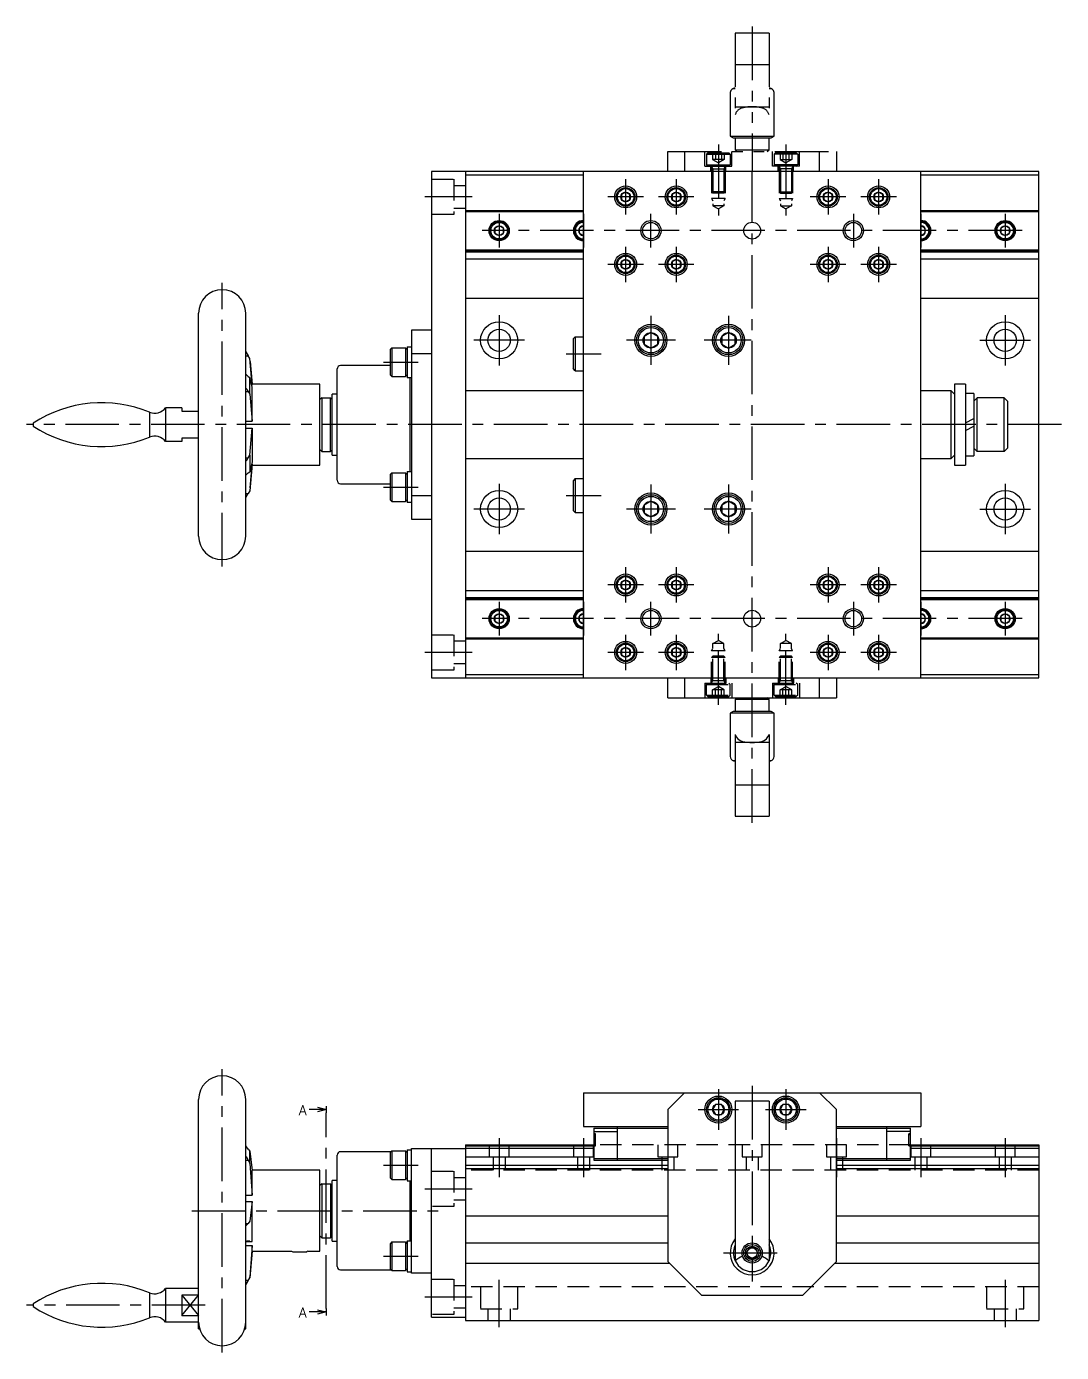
# Model space of a CAD drawing. Extents: x 0 to 659, y -11 to 401.
# Drawn here: x 351.9 to 658.7, y 8 to 401 of the extents above; entities that cross this region are included whole.
import ezdxf

# ---------------------------------------------------------------- set-up
doc = ezdxf.new("R2010")
doc.units = 0
doc.header["$LTSCALE"] = 0.5
for name, pattern in [('CENTER', [50.8, 31.75, -6.35, 6.35, -6.35]), ('DASHED', [19.05, 12.7, -6.35]), ('PHANTOM', [63.5, 31.75, -6.35, 6.35, -6.35, 6.35, -6.35])]:
    doc.linetypes.add(name, pattern=pattern)
for name, color, linetype in [('MSM_CENTER', 1, 'CENTER'), ('MSM_CONTINUOUS', 7, 'CONTINUOUS'), ('MSM_DASHED', 4, 'DASHED'), ('MSM_IMAGINARY', 6, 'PHANTOM'), ('MSM_NARROW', 5, 'CONTINUOUS'), ('MSM_PART_NUMBER', 7, 'CONTINUOUS')]:
    doc.layers.add(name, color=color, linetype=linetype)
doc.styles.get("Standard").update_dxf_attribs({"font": 'txt.shx', "height": 3, "bigfont": 'bigfont.shx'})

msp = doc.modelspace()

# ---------------------------------------------------------------- linework, layer by layer
at = {"layer": 'MSM_CENTER'}
for p, q in [((556.95, 365.99), (556.95, 344.96)), ((576.95, 365.99), (576.95, 344.96)), ((566.95, 164.99), (566.95, 357.99)), ((529.45, 355.74), (529.45, 345.24)), ((544.45, 355.74), (544.45, 345.24)), ((589.45, 355.74), (589.45, 345.24)), ((604.45, 355.74), (604.45, 345.24)), ((483.95, 350.49), (469.95, 350.49)), ((534.7, 350.49), (524.2, 350.49)), ((549.7, 350.49), (539.2, 350.49)), ((594.7, 350.49), (584.2, 350.49)), ((609.7, 350.49), (599.2, 350.49)), ((491.95, 345.49), (491.95, 335.49)), ((516.95, 345.49), (516.95, 335.49)), ((536.95, 335.49), (536.95, 345.49)), ((596.95, 345.49), (596.95, 335.49)), ((616.95, 345.49), (616.95, 335.49)), ((641.95, 345.49), (641.95, 335.49)), ((646.95, 340.49), (486.95, 340.49)), ((529.45, 335.74), (529.45, 325.24)), ((544.45, 335.74), (544.45, 325.24)), ((589.45, 335.74), (589.45, 325.24)), ((604.45, 335.74), (604.45, 325.24)), ((534.7, 330.49), (524.2, 330.49)), ((549.7, 330.49), (539.2, 330.49)), ((594.7, 330.49), (584.2, 330.49)), ((609.7, 330.49), (599.2, 330.49)), ((409.85, 240.99), (409.85, 324.99)), ((491.95, 315.49), (491.95, 300.49)), ((536.95, 315.24), (536.95, 300.74)), ((559.95, 315.24), (559.95, 300.74)), ((641.95, 315.49), (641.95, 300.49)), ((499.45, 307.99), (484.45, 307.99)), ((544.2, 307.99), (529.7, 307.99)), ((566.7, 307.99), (552.7, 307.99)), ((634.45, 307.99), (649.45, 307.99)), ((511.85, 303.99), (522.15, 303.99)), ((457.65, 301.49), (467.95, 301.49)), ((658.65, 282.99), (351.85, 282.99)), ((457.65, 264.49), (467.95, 264.49)), ((491.95, 265.49), (491.95, 250.49)), ((536.95, 265.24), (536.95, 250.74)), ((559.95, 265.24), (559.95, 250.74)), ((641.95, 265.49), (641.95, 250.49)), ((511.85, 261.99), (522.15, 261.99)), ((499.45, 257.99), (484.45, 257.99)), ((544.2, 257.99), (529.7, 257.99)), ((566.7, 257.99), (552.7, 257.99)), ((634.45, 257.99), (649.45, 257.99)), ((529.45, 240.74), (529.45, 230.24)), ((544.45, 240.74), (544.45, 230.24)), ((589.45, 240.74), (589.45, 230.24)), ((604.45, 240.74), (604.45, 230.24)), ((534.7, 235.49), (524.2, 235.49)), ((549.7, 235.49), (539.2, 235.49)), ((594.7, 235.49), (584.2, 235.49)), ((609.7, 235.49), (599.2, 235.49)), ((491.95, 230.49), (491.95, 220.49)), ((516.95, 230.49), (516.95, 220.49)), ((536.95, 220.49), (536.95, 230.49)), ((596.95, 230.49), (596.95, 220.49)), ((616.95, 230.49), (616.95, 220.49)), ((641.95, 230.49), (641.95, 220.49)), ((646.95, 225.49), (486.95, 225.49)), ((529.45, 220.74), (529.45, 210.24)), ((544.45, 220.74), (544.45, 210.24)), ((556.95, 199.99), (556.95, 221.03)), ((576.95, 199.99), (576.95, 221.03)), ((589.45, 220.74), (589.45, 210.24)), ((604.45, 220.74), (604.45, 210.24)), ((483.95, 215.49), (469.95, 215.49)), ((534.7, 215.49), (524.2, 215.49)), ((549.7, 215.49), (539.2, 215.49)), ((594.7, 215.49), (584.2, 215.49)), ((609.7, 215.49), (599.2, 215.49)), ((409.85, 8), (409.85, 92)), ((566.95, 87), (566.95, 29)), ((556.95, 86), (556.95, 74)), ((576.95, 86), (576.95, 74)), ((440.65, 21), (440.65, 79)), ((550.95, 80), (562.95, 80)), ((570.95, 80), (582.95, 80)), ((491.95, 71.5), (491.95, 60)), ((516.95, 71.5), (516.95, 60)), ((541.95, 71.5), (541.95, 60)), ((591.95, 71.5), (591.95, 60)), ((616.95, 71.5), (616.95, 60)), ((641.95, 71.5), (641.95, 60)), ((457.65, 63.5), (467.95, 63.5)), ((469.95, 56.5), (483.95, 56.5)), ((400.85, 50), (473.95, 50)), ((457.65, 36.5), (467.95, 36.5)), ((558.45, 37.5), (575.45, 37.5)), ((491.95, 15.5), (491.95, 29.5)), ((641.95, 29.5), (641.95, 15.5)), ((469.95, 24.5), (483.95, 24.5)), ((404.85, 22), (351.85, 22))]:
    msp.add_line(p, q, dxfattribs=at)
at = {"layer": 'MSM_CONTINUOUS'}
for p, q in [((471.95, 357.99), (471.95, 207.99)), ((651.95, 357.99), (471.95, 357.99)), ((481.95, 357.99), (481.95, 207.99)), ((516.95, 207.99), (516.95, 357.99)), ((616.95, 207.99), (616.95, 357.99)), ((651.95, 207.99), (651.95, 357.99)), ((481.95, 356.99), (516.95, 356.99)), ((616.95, 356.99), (651.95, 356.99)), ((529.45, 351.94), (528.2, 351.21)), ((528.2, 351.21), (528.2, 349.77)), ((528.2, 349.77), (529.45, 349.05)), ((530.7, 351.21), (529.45, 351.94)), ((529.45, 349.05), (530.7, 349.77)), ((530.7, 349.77), (530.7, 351.21)), ((544.45, 351.94), (543.2, 351.21)), ((543.2, 351.21), (543.2, 349.77)), ((543.2, 349.77), (544.45, 349.05)), ((545.7, 351.21), (544.45, 351.94)), ((544.45, 349.05), (545.7, 349.77)), ((545.7, 349.77), (545.7, 351.21)), ((589.45, 351.94), (588.2, 351.21)), ((588.2, 351.21), (588.2, 349.77)), ((588.2, 349.77), (589.45, 349.05)), ((590.7, 351.21), (589.45, 351.94)), ((589.45, 349.05), (590.7, 349.77)), ((590.7, 349.77), (590.7, 351.21)), ((604.45, 351.94), (603.2, 351.21)), ((603.2, 351.21), (603.2, 349.77)), ((603.2, 349.77), (604.45, 349.05)), ((605.7, 351.21), (604.45, 351.94)), ((604.45, 349.05), (605.7, 349.77)), ((605.7, 349.77), (605.7, 351.21)), ((481.95, 346.49), (516.95, 346.49)), ((481.95, 346.19), (516.95, 346.19)), ((616.95, 346.49), (651.95, 346.49)), ((616.95, 346.19), (651.95, 346.19)), ((491.95, 341.94), (490.7, 341.21)), ((493.2, 341.21), (491.95, 341.94)), ((516.95, 341.94), (515.7, 341.21)), ((618.2, 341.21), (616.95, 341.94)), ((641.95, 341.94), (640.7, 341.21)), ((643.2, 341.21), (641.95, 341.94)), ((490.7, 341.21), (490.7, 339.77)), ((490.7, 339.77), (491.95, 339.05)), ((491.95, 339.05), (493.2, 339.77)), ((493.2, 339.77), (493.2, 341.21)), ((515.7, 341.21), (515.7, 339.77)), ((515.7, 339.77), (516.95, 339.05)), ((616.95, 339.05), (618.2, 339.77)), ((618.2, 339.77), (618.2, 341.21)), ((640.7, 341.21), (640.7, 339.77)), ((640.7, 339.77), (641.95, 339.05)), ((641.95, 339.05), (643.2, 339.77)), ((643.2, 339.77), (643.2, 341.21)), ((481.95, 334.79), (516.95, 334.79)), ((481.95, 334.49), (516.95, 334.49)), ((481.95, 334.23), (516.95, 334.23)), ((616.95, 334.79), (651.95, 334.79)), ((616.95, 334.49), (651.95, 334.49)), ((616.95, 334.23), (651.95, 334.23)), ((481.95, 332.11), (516.95, 332.11)), ((529.45, 331.94), (528.2, 331.21)), ((528.2, 331.21), (528.2, 329.77)), ((530.7, 331.21), (529.45, 331.94)), ((530.7, 329.77), (530.7, 331.21)), ((544.45, 331.94), (543.2, 331.21)), ((543.2, 331.21), (543.2, 329.77)), ((545.7, 331.21), (544.45, 331.94)), ((545.7, 329.77), (545.7, 331.21)), ((589.45, 331.94), (588.2, 331.21)), ((588.2, 331.21), (588.2, 329.77)), ((590.7, 331.21), (589.45, 331.94)), ((590.7, 329.77), (590.7, 331.21)), ((604.45, 331.94), (603.2, 331.21)), ((603.2, 331.21), (603.2, 329.77)), ((605.7, 331.21), (604.45, 331.94)), ((605.7, 329.77), (605.7, 331.21)), ((616.95, 332.11), (651.95, 332.11)), ((528.2, 329.77), (529.45, 329.05)), ((529.45, 329.05), (530.7, 329.77)), ((543.2, 329.77), (544.45, 329.05)), ((544.45, 329.05), (545.7, 329.77)), ((588.2, 329.77), (589.45, 329.05)), ((589.45, 329.05), (590.7, 329.77)), ((603.2, 329.77), (604.45, 329.05)), ((604.45, 329.05), (605.7, 329.77)), ((481.95, 320.49), (516.95, 320.49)), ((616.95, 320.49), (651.95, 320.49)), ((402.85, 249.99), (402.85, 315.99)), ((416.85, 249.99), (416.85, 315.99)), ((471.95, 310.99), (465.95, 310.99)), ((465.95, 310.99), (465.95, 254.99)), ((514.45, 308.99), (513.85, 308.39)), ((513.85, 308.39), (513.85, 299.59)), ((514.45, 308.99), (514.45, 298.99)), ((514.45, 308.99), (516.95, 308.99)), ((536.95, 310.3), (534.95, 309.15)), ((534.95, 309.15), (534.95, 306.84)), ((534.95, 306.84), (536.95, 305.68)), ((538.95, 309.15), (536.95, 310.3)), ((536.95, 305.68), (538.95, 306.84)), ((538.95, 306.84), (538.95, 309.15)), ((559.95, 310.3), (557.95, 309.15)), ((557.95, 309.15), (557.95, 306.84)), ((557.95, 306.84), (559.95, 305.68)), ((561.95, 309.15), (559.95, 310.3)), ((559.95, 305.68), (561.95, 306.84)), ((561.95, 306.84), (561.95, 309.15)), ((416.85, 304.59), (417.54, 303.41)), ((416.85, 303.41), (417.54, 303.41)), ((418.03, 302.58), (417.54, 303.41)), ((460.15, 305.74), (459.65, 305.24)), ((459.65, 305.24), (459.65, 297.74)), ((460.15, 305.74), (460.15, 297.24)), ((460.15, 305.74), (464.15, 305.74)), ((464.15, 305.74), (464.65, 305.24)), ((464.15, 305.74), (464.15, 297.24)), ((464.65, 306.09), (465.95, 306.09)), ((464.65, 306.09), (464.65, 296.89)), ((471.95, 304.01), (465.95, 304.01)), ((418.72, 294.67), (418.03, 302.58)), ((418.11, 301.69), (418.72, 294.99)), ((443.95, 266.49), (443.95, 299.49)), ((459.65, 300.49), (444.95, 300.49)), ((514.45, 298.99), (513.85, 299.59)), ((514.45, 298.99), (516.95, 298.99)), ((416.85, 297.93), (417.54, 297.31)), ((417.54, 297.31), (418.03, 297)), ((418.72, 294.06), (418.03, 297)), ((418.03, 292.03), (418.03, 297)), ((438.85, 294.99), (418.72, 294.99)), ((418.72, 294.67), (418.72, 294.99)), ((438.85, 270.99), (438.85, 294.99)), ((460.15, 297.24), (459.65, 297.74)), ((460.15, 297.24), (464.15, 297.24)), ((464.15, 297.24), (464.65, 297.74)), ((465.95, 296.89), (464.65, 296.89)), ((465.55, 269.09), (465.55, 296.89)), ((630.15, 294.99), (626.95, 294.99)), ((626.95, 294.99), (626.95, 270.99)), ((630.15, 294.99), (630.15, 270.99)), ((416.85, 292.86), (417.54, 292.86)), ((417.13, 293.51), (417.54, 292.86)), ((417.54, 292.86), (418.03, 292.03)), ((418.03, 292.03), (418.72, 283.99)), ((418.57, 294.67), (418.72, 294.67)), ((418.72, 283.99), (418.72, 294.06)), ((439.35, 290.99), (438.85, 290.49)), ((439.35, 290.99), (441.95, 290.99)), ((439.35, 290.99), (439.35, 274.99)), ((441.95, 274.99), (441.95, 290.99)), ((441.95, 290.99), (442.45, 290.49)), ((443.95, 291.99), (442.45, 291.99)), ((442.45, 273.99), (442.45, 291.99)), ((516.95, 292.99), (481.95, 292.99)), ((625.95, 292.99), (616.95, 292.99)), ((626.95, 291.99), (625.95, 292.99)), ((625.95, 272.99), (625.95, 292.99)), ((632.65, 292.19), (630.15, 292.19)), ((632.65, 292.19), (632.65, 273.79)), ((633.65, 290.99), (632.65, 289.99)), ((641.65, 290.99), (633.65, 290.99)), ((633.65, 274.99), (633.65, 290.99)), ((641.65, 274.99), (641.65, 290.99)), ((641.65, 290.99), (642.65, 289.99)), ((393.06, 287.99), (393.06, 277.99)), ((397.85, 287.99), (393.06, 287.99)), ((397.85, 287.99), (397.85, 286.99)), ((397.85, 286.99), (402.85, 286.99)), ((642.65, 289.99), (642.65, 275.99)), ((353.85, 283.41), (353.85, 282.58)), ((388.32, 286.68), (388.32, 279.3)), ((416.85, 283.99), (418.72, 283.99)), ((630.15, 283.5), (632.65, 284.79)), ((416.85, 281.99), (418.72, 281.99)), ((418.03, 273.96), (418.72, 281.99)), ((418.72, 281.99), (418.72, 271.93)), ((630.15, 281.29), (632.65, 282.57)), ((397.85, 277.99), (393.06, 277.99)), ((402.85, 278.99), (397.85, 278.99)), ((397.85, 278.99), (397.85, 277.99)), ((439.35, 274.99), (438.85, 275.49)), ((441.95, 274.99), (442.45, 275.49)), ((633.65, 274.99), (632.65, 275.99)), ((641.65, 274.99), (642.65, 275.99)), ((416.85, 273.12), (417.54, 273.12)), ((417.13, 272.47), (417.54, 273.12)), ((417.54, 273.12), (418.03, 273.96)), ((418.03, 273.96), (418.03, 268.98)), ((418.72, 271.93), (418.03, 268.98)), ((418.72, 271.31), (418.03, 263.4)), ((418.57, 271.31), (418.72, 271.31)), ((418.72, 271.31), (418.72, 270.99)), ((439.35, 274.99), (441.95, 274.99)), ((442.45, 273.99), (443.95, 273.99)), ((481.95, 272.99), (516.95, 272.99)), ((616.95, 272.99), (625.95, 272.99)), ((625.95, 272.99), (626.95, 273.99)), ((630.15, 273.79), (632.65, 273.79)), ((641.65, 274.99), (633.65, 274.99)), ((416.85, 268.05), (417.54, 268.68)), ((417.54, 268.68), (418.03, 268.98)), ((418.11, 264.29), (418.72, 270.99)), ((418.72, 270.99), (438.85, 270.99)), ((460.15, 268.74), (459.65, 268.24)), ((459.65, 268.24), (459.65, 260.74)), ((460.15, 268.74), (460.15, 260.24)), ((460.15, 268.74), (464.15, 268.74)), ((464.15, 268.74), (464.65, 268.24)), ((464.15, 268.74), (464.15, 260.24)), ((464.65, 269.09), (465.95, 269.09)), ((464.65, 269.09), (464.65, 259.89)), ((626.95, 270.99), (630.15, 270.99)), ((418.03, 263.4), (417.54, 262.58)), ((444.95, 265.49), (459.65, 265.49)), ((514.45, 266.99), (513.85, 266.39)), ((513.85, 266.39), (513.85, 257.59)), ((514.45, 266.99), (514.45, 256.99)), ((514.45, 266.99), (516.95, 266.99)), ((416.85, 261.39), (417.54, 262.58)), ((416.85, 262.58), (417.54, 262.58)), ((460.15, 260.24), (459.65, 260.74)), ((460.15, 260.24), (464.15, 260.24)), ((464.15, 260.24), (464.65, 260.74)), ((465.95, 259.89), (464.65, 259.89)), ((465.95, 261.97), (471.95, 261.97)), ((536.95, 260.3), (534.95, 259.15)), ((538.95, 259.15), (536.95, 260.3)), ((559.95, 260.3), (557.95, 259.15)), ((561.95, 259.15), (559.95, 260.3)), ((514.45, 256.99), (513.85, 257.59)), ((514.45, 256.99), (516.95, 256.99)), ((534.95, 259.15), (534.95, 256.84)), ((534.95, 256.84), (536.95, 255.68)), ((536.95, 255.68), (538.95, 256.84)), ((538.95, 256.84), (538.95, 259.15)), ((557.95, 259.15), (557.95, 256.84)), ((557.95, 256.84), (559.95, 255.68)), ((559.95, 255.68), (561.95, 256.84)), ((561.95, 256.84), (561.95, 259.15)), ((465.95, 254.99), (471.95, 254.99)), ((481.95, 245.49), (516.95, 245.49)), ((616.95, 245.49), (651.95, 245.49)), ((529.45, 236.94), (528.2, 236.21)), ((528.2, 236.21), (528.2, 234.77)), ((530.7, 236.21), (529.45, 236.94)), ((530.7, 234.77), (530.7, 236.21)), ((544.45, 236.94), (543.2, 236.21)), ((543.2, 236.21), (543.2, 234.77)), ((545.7, 236.21), (544.45, 236.94)), ((545.7, 234.77), (545.7, 236.21)), ((589.45, 236.94), (588.2, 236.21)), ((588.2, 236.21), (588.2, 234.77)), ((590.7, 236.21), (589.45, 236.94)), ((590.7, 234.77), (590.7, 236.21)), ((604.45, 236.94), (603.2, 236.21)), ((603.2, 236.21), (603.2, 234.77)), ((605.7, 236.21), (604.45, 236.94)), ((605.7, 234.77), (605.7, 236.21)), ((481.95, 233.87), (516.95, 233.87)), ((528.2, 234.77), (529.45, 234.05)), ((529.45, 234.05), (530.7, 234.77)), ((543.2, 234.77), (544.45, 234.05)), ((544.45, 234.05), (545.7, 234.77)), ((588.2, 234.77), (589.45, 234.05)), ((589.45, 234.05), (590.7, 234.77)), ((603.2, 234.77), (604.45, 234.05)), ((604.45, 234.05), (605.7, 234.77)), ((616.95, 233.87), (651.95, 233.87)), ((481.95, 231.75), (516.95, 231.75)), ((481.95, 231.49), (516.95, 231.49)), ((481.95, 231.19), (516.95, 231.19)), ((616.95, 231.75), (651.95, 231.75)), ((616.95, 231.49), (651.95, 231.49)), ((616.95, 231.19), (651.95, 231.19)), ((491.95, 226.94), (490.7, 226.21)), ((490.7, 226.21), (490.7, 224.77)), ((490.7, 224.77), (491.95, 224.05)), ((493.2, 226.21), (491.95, 226.94)), ((491.95, 224.05), (493.2, 224.77)), ((493.2, 224.77), (493.2, 226.21)), ((516.95, 226.94), (515.7, 226.21)), ((515.7, 226.21), (515.7, 224.77)), ((515.7, 224.77), (516.95, 224.05)), ((618.2, 226.21), (616.95, 226.94)), ((616.95, 224.05), (618.2, 224.77)), ((618.2, 224.77), (618.2, 226.21)), ((641.95, 226.94), (640.7, 226.21)), ((640.7, 226.21), (640.7, 224.77)), ((640.7, 224.77), (641.95, 224.05)), ((643.2, 226.21), (641.95, 226.94)), ((641.95, 224.05), (643.2, 224.77)), ((643.2, 224.77), (643.2, 226.21)), ((481.95, 219.79), (516.95, 219.79)), ((481.95, 219.49), (516.95, 219.49)), ((529.45, 216.94), (528.2, 216.21)), ((528.2, 216.21), (528.2, 214.77)), ((530.7, 216.21), (529.45, 216.94)), ((530.7, 214.77), (530.7, 216.21)), ((544.45, 216.94), (543.2, 216.21)), ((543.2, 216.21), (543.2, 214.77)), ((545.7, 216.21), (544.45, 216.94)), ((545.7, 214.77), (545.7, 216.21)), ((589.45, 216.94), (588.2, 216.21)), ((588.2, 216.21), (588.2, 214.77)), ((590.7, 216.21), (589.45, 216.94)), ((590.7, 214.77), (590.7, 216.21)), ((604.45, 216.94), (603.2, 216.21)), ((603.2, 216.21), (603.2, 214.77)), ((605.7, 216.21), (604.45, 216.94)), ((605.7, 214.77), (605.7, 216.21)), ((616.95, 219.79), (651.95, 219.79)), ((616.95, 219.49), (651.95, 219.49)), ((528.2, 214.77), (529.45, 214.05)), ((529.45, 214.05), (530.7, 214.77)), ((543.2, 214.77), (544.45, 214.05)), ((544.45, 214.05), (545.7, 214.77)), ((588.2, 214.77), (589.45, 214.05)), ((589.45, 214.05), (590.7, 214.77)), ((603.2, 214.77), (604.45, 214.05)), ((604.45, 214.05), (605.7, 214.77)), ((481.95, 208.99), (516.95, 208.99)), ((616.95, 208.99), (651.95, 208.99)), ((471.95, 207.99), (651.95, 207.99)), ((541.95, 201.99), (541.95, 207.99)), ((546.95, 207.99), (546.95, 201.99)), ((586.95, 201.99), (586.95, 207.99)), ((591.95, 207.99), (591.95, 201.99)), ((541.95, 201.99), (591.95, 201.99)), ((562.45, 201.99), (561.95, 201.49)), ((561.95, 201.49), (561.95, 197.99)), ((571.95, 201.49), (561.95, 201.49)), ((571.95, 201.49), (571.45, 201.99)), ((571.95, 197.99), (571.95, 201.49)), ((561.32, 197.99), (560.45, 197.49)), ((560.45, 197.49), (560.45, 184.63)), ((573.45, 197.49), (560.45, 197.49)), ((572.59, 197.99), (561.32, 197.99)), ((573.45, 197.49), (572.59, 197.99)), ((573.45, 184.63), (573.45, 197.49)), ((561.95, 191.14), (561.95, 166.99)), ((571.95, 188.78), (561.95, 188.78)), ((571.95, 191.14), (571.95, 166.99)), ((561.95, 183.37), (561.42, 183.37)), ((572.48, 183.37), (571.95, 183.37)), ((561.95, 176.21), (571.95, 176.21)), ((561.95, 166.99), (571.95, 166.99)), ((402.85, 15), (402.85, 83)), ((416.85, 15), (416.85, 83)), ((516.95, 85), (516.95, 75)), ((516.95, 85), (616.95, 85)), ((546.95, 85), (541.95, 80)), ((591.95, 80), (586.95, 85)), ((616.95, 85), (616.95, 75)), ((541.95, 80), (541.95, 35)), ((556.09, 81.5), (555.22, 80)), ((555.22, 80), (556.09, 78.5)), ((557.82, 81.5), (556.09, 81.5)), ((558.68, 80), (557.82, 81.5)), ((557.82, 78.5), (558.68, 80)), ((571.95, 82.5), (561.95, 82.5)), ((561.95, 82.5), (561.95, 35.14)), ((571.95, 82.5), (571.95, 35.14)), ((576.09, 81.5), (575.22, 80)), ((575.22, 80), (576.09, 78.5)), ((577.82, 81.5), (576.09, 81.5)), ((578.68, 80), (577.82, 81.5)), ((577.82, 78.5), (578.68, 80)), ((591.95, 35), (591.95, 80)), ((516.95, 75), (541.95, 75)), ((527, 65), (527, 75)), ((556.09, 78.5), (557.82, 78.5)), ((576.09, 78.5), (577.82, 78.5)), ((591.95, 75), (616.95, 75)), ((606.9, 65), (606.9, 75)), ((520, 74.5), (541.95, 74.5)), ((520, 74.5), (520, 65)), ((520, 73.5), (527, 73.5)), ((520.5, 72.8), (520, 72.8)), ((520.5, 72.5), (520, 72.5)), ((520.5, 69.2), (520.5, 72.8)), ((591.95, 74.5), (613.9, 74.5)), ((613.9, 73.5), (606.9, 73.5)), ((613.9, 72.8), (613.4, 72.8)), ((613.4, 69.2), (613.4, 72.8)), ((613.9, 72.5), (613.4, 72.5)), ((613.9, 65), (613.9, 74.5)), ((417.54, 68.26), (416.85, 69.21)), ((417.54, 68.26), (418.03, 67.67)), ((418.03, 67.67), (418.72, 61.96)), ((418.03, 64.05), (418.03, 67.67)), ((459.9, 67.5), (444.95, 67.5)), ((460.15, 67.75), (459.65, 67.25)), ((459.65, 67.25), (459.65, 59.75)), ((460.15, 67.75), (460.15, 59.25)), ((460.15, 67.75), (464.15, 67.75)), ((464.15, 67.75), (464.65, 67.25)), ((464.15, 67.75), (464.15, 59.25)), ((464.65, 68.1), (465.95, 68.1)), ((464.65, 68.1), (464.65, 58.9)), ((465.95, 68.5), (481.95, 68.5)), ((465.95, 31.5), (465.95, 68.5)), ((471.95, 18.5), (471.95, 68.5)), ((481.95, 69.5), (520.5, 69.5)), ((481.95, 69.5), (481.95, 17.5)), ((481.95, 69.2), (520, 69.2)), ((481.95, 68.55), (520, 68.55)), ((520, 69.2), (520.5, 69.2)), ((613.4, 69.5), (651.95, 69.5)), ((613.4, 69.2), (613.9, 69.2)), ((613.9, 69.2), (651.95, 69.2)), ((613.9, 68.55), (651.95, 68.55)), ((651.95, 69.5), (651.95, 17.5)), ((416.85, 65.03), (417.54, 65.03)), ((416.96, 66.08), (417.54, 65.03)), ((417.54, 65.03), (418.03, 64.05)), ((418.03, 64.05), (418.72, 54.65)), ((443.95, 33.5), (443.95, 66.5)), ((481.95, 65.95), (520, 65.95)), ((481.95, 63.5), (541.95, 63.5)), ((520, 65.5), (541.95, 65.5)), ((520, 65), (541.95, 65)), ((591.95, 65.5), (613.9, 65.5)), ((591.95, 65), (613.9, 65)), ((591.95, 63.5), (651.95, 63.5)), ((613.9, 65.95), (651.95, 65.95)), ((438.85, 62), (418.71, 62)), ((418.72, 54.65), (418.72, 61.96)), ((438.85, 38), (438.85, 62)), ((443.95, 59), (442.45, 59)), ((442.45, 41), (442.45, 59)), ((460.15, 59.25), (459.65, 59.75)), ((460.15, 59.25), (464.15, 59.25)), ((464.15, 59.25), (464.65, 59.75)), ((481.95, 62.49), (541.95, 62.49)), ((591.95, 62.49), (651.95, 62.49)), ((439.35, 58), (438.85, 57.5)), ((439.35, 58), (438.85, 57.5)), ((439.35, 58), (439.35, 42)), ((439.35, 58), (441.95, 58)), ((441.95, 58), (441.95, 42)), ((441.95, 58), (442.45, 57.5)), ((464.65, 58.9), (465.95, 58.9)), ((465.55, 41.1), (465.55, 58.9)), ((416.85, 54.65), (418.72, 54.65)), ((416.85, 52.74), (418.72, 52.74)), ((418.72, 52.74), (418.03, 46.87)), ((418.72, 40.91), (418.72, 52.74)), ((481.95, 48.5), (541.95, 48.5)), ((591.95, 48.5), (651.95, 48.5)), ((416.85, 46.25), (417.54, 46.25)), ((418.03, 46.87), (417.54, 46.25)), ((416.85, 40.91), (418.72, 40.91)), ((416.85, 39.74), (418.72, 39.74)), ((418.03, 41.02), (417.54, 41.03)), ((418.03, 41.02), (418.72, 40.91)), ((418.72, 39.74), (418.03, 30.4)), ((418.72, 38), (418.72, 39.74)), ((439.35, 42), (438.85, 42.5)), ((439.35, 42), (441.95, 42)), ((441.95, 42), (442.45, 42.5)), ((442.45, 41), (443.95, 41)), ((460.15, 40.75), (459.65, 40.25)), ((459.65, 40.25), (459.65, 32.75)), ((460.15, 40.75), (460.15, 32.25)), ((460.15, 40.75), (464.15, 40.75)), ((464.15, 40.75), (464.65, 40.25)), ((464.15, 40.75), (464.15, 32.25)), ((464.65, 41.1), (465.95, 41.1)), ((464.65, 41.1), (464.65, 31.9)), ((481.95, 40.5), (541.95, 40.5)), ((591.95, 40.5), (651.95, 40.5)), ((418.72, 38), (418.03, 30.16)), ((418.72, 38), (430.36, 38)), ((430.43, 38.01), (430.8, 37.8)), ((430.8, 37.8), (434.91, 37.8)), ((435.27, 38.01), (434.91, 37.8)), ((435.35, 38), (438.85, 38)), ((566.09, 39), (565.22, 37.5)), ((565.22, 37.5), (566.09, 36)), ((567.82, 39), (566.09, 39)), ((566.09, 36), (567.82, 36)), ((568.68, 37.5), (567.82, 39)), ((567.82, 36), (568.68, 37.5)), ((444.95, 32.5), (459.9, 32.5)), ((460.15, 32.25), (459.65, 32.75)), ((460.15, 32.25), (464.15, 32.25)), ((464.15, 32.25), (464.65, 32.75)), ((464.65, 31.9), (465.95, 31.9)), ((471.95, 31.5), (465.95, 31.5)), ((481.95, 34.5), (542.45, 34.5)), ((541.95, 35), (551.95, 25)), ((581.95, 25), (591.95, 35)), ((591.45, 34.5), (651.95, 34.5)), ((417.54, 29.42), (416.85, 28.11)), ((416.85, 29.42), (417.54, 29.42)), ((418.03, 30.4), (417.54, 29.42)), ((418.03, 30.16), (418.03, 30.4)), ((388.32, 25.69), (388.32, 18.31)), ((393.06, 27), (393.06, 17)), ((402.85, 27), (393.06, 27)), ((402.85, 25), (397.85, 25)), ((397.85, 25), (397.85, 19)), ((551.95, 25), (581.95, 25)), ((353.85, 22.41), (353.85, 21.59)), ((402.85, 17), (393.06, 17)), ((397.85, 19), (402.85, 19)), ((471.95, 18.5), (481.95, 18.5)), ((481.95, 17.5), (651.95, 17.5)), ((402.85, 15), (403.14, 15)), ((416.56, 15), (416.85, 15))]:
    msp.add_line(p, q, dxfattribs=at)
for centre, radius in [((529.45, 350.49), 3.25), ((544.45, 350.49), 3.25), ((589.45, 350.49), 3.25), ((604.45, 350.49), 3.25), ((529.45, 350.49), 2.75), ((529.45, 350.49), 2.45), ((529.45, 350.49), 1.44), ((544.45, 350.49), 2.75), ((544.45, 350.49), 2.45), ((544.45, 350.49), 1.44), ((589.45, 350.49), 2.75), ((589.45, 350.49), 2.45), ((589.45, 350.49), 1.44), ((604.45, 350.49), 2.75), ((604.45, 350.49), 2.45), ((604.45, 350.49), 1.44), ((491.95, 340.49), 3), ((491.95, 340.49), 2.75), ((491.95, 340.49), 2.45), ((491.95, 340.49), 1.44), ((536.95, 340.49), 2.46), ((566.95, 340.49), 2.5), ((596.95, 340.49), 2.46), ((641.95, 340.49), 3), ((641.95, 340.49), 2.75), ((641.95, 340.49), 2.45), ((641.95, 340.49), 1.44), ((529.45, 330.49), 3.25), ((529.45, 330.49), 2.75), ((529.45, 330.49), 2.45), ((529.45, 330.49), 1.44), ((544.45, 330.49), 3.25), ((544.45, 330.49), 2.75), ((544.45, 330.49), 2.45), ((544.45, 330.49), 1.44), ((589.45, 330.49), 3.25), ((589.45, 330.49), 2.75), ((589.45, 330.49), 2.45), ((589.45, 330.49), 1.44), ((604.45, 330.49), 3.25), ((604.45, 330.49), 2.75), ((604.45, 330.49), 2.45), ((604.45, 330.49), 1.44), ((491.95, 307.99), 5.5), ((491.95, 307.99), 3.3), ((536.95, 307.99), 4.75), ((536.95, 307.99), 4.25), ((536.95, 307.99), 3.75), ((559.95, 307.99), 4.75), ((559.95, 307.99), 4.25), ((559.95, 307.99), 3.75), ((641.95, 307.99), 5.5), ((641.95, 307.99), 3.3), ((536.95, 307.99), 2.31), ((559.95, 307.99), 2.31), ((491.95, 257.99), 5.5), ((641.95, 257.99), 5.5), ((491.95, 257.99), 3.3), ((536.95, 257.99), 4.75), ((536.95, 257.99), 4.25), ((536.95, 257.99), 3.75), ((536.95, 257.99), 2.31), ((559.95, 257.99), 4.75), ((559.95, 257.99), 4.25), ((559.95, 257.99), 3.75), ((559.95, 257.99), 2.31), ((641.95, 257.99), 3.3), ((529.45, 235.49), 3.25), ((529.45, 235.49), 2.75), ((529.45, 235.49), 2.45), ((529.45, 235.49), 1.44), ((544.45, 235.49), 3.25), ((544.45, 235.49), 2.75), ((544.45, 235.49), 2.45), ((544.45, 235.49), 1.44), ((589.45, 235.49), 3.25), ((589.45, 235.49), 2.75), ((589.45, 235.49), 2.45), ((589.45, 235.49), 1.44), ((604.45, 235.49), 3.25), ((604.45, 235.49), 2.75), ((604.45, 235.49), 2.45), ((604.45, 235.49), 1.44), ((491.95, 225.49), 3), ((491.95, 225.49), 2.75), ((491.95, 225.49), 2.45), ((536.95, 225.49), 2.46), ((566.95, 225.49), 2.5), ((596.95, 225.49), 2.46), ((641.95, 225.49), 3), ((641.95, 225.49), 2.75), ((641.95, 225.49), 2.45), ((491.95, 225.49), 1.44), ((641.95, 225.49), 1.44), ((529.45, 215.49), 3.25), ((529.45, 215.49), 2.75), ((529.45, 215.49), 2.45), ((529.45, 215.49), 1.44), ((544.45, 215.49), 3.25), ((544.45, 215.49), 2.75), ((544.45, 215.49), 2.45), ((544.45, 215.49), 1.44), ((589.45, 215.49), 3.25), ((589.45, 215.49), 2.75), ((589.45, 215.49), 2.45), ((589.45, 215.49), 1.44), ((604.45, 215.49), 3.25), ((604.45, 215.49), 2.75), ((604.45, 215.49), 2.45), ((604.45, 215.49), 1.44), ((556.95, 80), 4), ((556.95, 80), 3.5), ((556.95, 80), 3.1), ((576.95, 80), 4), ((576.95, 80), 3.5), ((576.95, 80), 3.1), ((556.95, 80), 1.73), ((576.95, 80), 1.73), ((566.95, 37.5), 3), ((566.95, 37.5), 2.5), ((566.95, 37.5), 1.5)]:
    msp.add_circle(centre, radius, dxfattribs=at)
for centre, radius, start, end in [((516.95, 340.49), 3, 90, 270), ((516.95, 340.49), 2.75, 90, 270), ((516.95, 340.49), 2.45, 90, 270), ((516.95, 340.49), 1.44, 90, 270), ((616.95, 340.49), 3, 270, 90), ((616.95, 340.49), 2.75, 270, 90), ((616.95, 340.49), 2.45, 270, 90), ((616.95, 340.49), 1.44, 270, 90), ((409.85, 315.99), 7, 0, 180), ((444.95, 299.49), 1, 90, 180), ((415.76, 292.54), 1.68, 35.2304, 49.538), ((374.18, 252.49), 37, 67.5292, 123.3286), ((389.85, 290.38), 4, 247.5292, 323.3617), ((374.18, 313.49), 37, 236.6714, 292.4708), ((389.85, 275.6), 4, 36.6383, 112.4708), ((415.76, 273.44), 1.68, 310.462, 324.7696), ((444.95, 266.49), 1, 180, 270), ((409.85, 249.99), 7, 180, 0), ((516.95, 225.49), 3, 90, 270), ((516.95, 225.49), 2.75, 90, 270), ((516.95, 225.49), 2.45, 90, 270), ((616.95, 225.49), 3, 270, 90), ((616.95, 225.49), 2.75, 270, 90), ((616.95, 225.49), 2.45, 270, 90), ((516.95, 225.49), 1.44, 90, 270), ((616.95, 225.49), 1.44, 270, 90), ((529.45, 215.49), 1.28, 60, 120), ((564.74, 191.93), 2.9, 195.9752, 257.0752), ((566.62, 198.79), 10.01, 255.3277, 271.8838), ((567.28, 198.79), 10.01, 268.1162, 284.6723), ((569.17, 191.93), 2.9, 282.9248, 344.0248), ((561.75, 184.63), 1.3, 180, 255.4299), ((566.95, 204.64), 21.97, 255.4299, 256.8456), ((566.95, 204.64), 21.97, 283.1544, 284.5701), ((572.15, 184.63), 1.3, 284.5701, 0), ((409.85, 83), 7, 0, 180), ((444.95, 66.5), 1, 90, 180), ((415.3, 64.98), 1.99, 33.4499, 38.8816), ((415.28, 48.02), 2.87, 303.1964, 322.0119), ((417.52, 39.71), 1.32, 89.1756, 120.4726), ((566.95, 37.5), 6.5, 140.2849, 39.7151), ((566.95, 37.5), 5.53, 154.7754, 25.2246), ((566.81, 29.89), 7.15, 112.1156, 132.7693), ((567.09, 29.89), 7.15, 47.2307, 67.8844), ((444.95, 33.5), 1, 180, 270), ((374.18, -8.5), 37, 67.5292, 123.3286), ((241.21, 123.62), 200, 331.4254, 332.1391), ((389.85, 29.39), 4, 247.5292, 323.3617), ((374.18, 52.5), 37, 236.6714, 292.4708), ((389.85, 14.61), 4, 36.6383, 112.4708), ((409.85, 17), 7, 180, 0)]:
    msp.add_arc(centre, radius, start, end, dxfattribs=at)
at = {"layer": 'MSM_DASHED'}
for p, q in [((554.95, 357.99), (554.95, 349.99)), ((555.33, 357.99), (555.33, 347.89)), ((558.57, 357.99), (558.57, 347.89)), ((558.95, 357.99), (558.95, 349.99)), ((574.95, 357.99), (574.95, 349.99)), ((575.33, 357.99), (575.33, 347.89)), ((578.57, 357.99), (578.57, 347.89)), ((578.95, 357.99), (578.95, 349.99)), ((471.95, 355.74), (478.55, 355.74)), ((478.55, 355.74), (478.55, 345.24)), ((481.95, 353.79), (478.55, 353.79)), ((558.95, 349.99), (554.95, 349.99)), ((554.95, 349.99), (555.33, 349.34)), ((558.95, 349.99), (558.57, 349.34)), ((574.95, 349.99), (578.95, 349.99)), ((574.95, 349.99), (575.33, 349.34)), ((578.95, 349.99), (578.57, 349.34)), ((478.55, 347.19), (481.95, 347.19)), ((558.57, 347.89), (555.33, 347.89)), ((555.33, 347.89), (556.95, 346.96)), ((558.57, 347.89), (556.95, 346.96)), ((575.33, 347.89), (578.57, 347.89)), ((575.33, 347.89), (576.95, 346.96)), ((578.57, 347.89), (576.95, 346.96)), ((478.55, 345.24), (471.95, 345.24)), ((471.95, 220.74), (478.55, 220.74)), ((478.55, 220.74), (478.55, 210.24)), ((481.95, 218.79), (478.55, 218.79)), ((554.95, 215.99), (555.33, 216.65)), ((555.33, 218.09), (556.95, 219.03)), ((555.33, 207.19), (555.33, 218.09)), ((558.57, 218.09), (555.33, 218.09)), ((558.57, 218.09), (556.95, 219.03)), ((558.57, 207.19), (558.57, 218.09)), ((558.95, 215.99), (558.57, 216.65)), ((574.95, 215.99), (575.33, 216.65)), ((575.33, 218.09), (576.95, 219.03)), ((575.33, 207.19), (575.33, 218.09)), ((578.57, 218.09), (575.33, 218.09)), ((578.57, 218.09), (576.95, 219.03)), ((578.57, 207.19), (578.57, 218.09)), ((578.95, 215.99), (578.57, 216.65)), ((554.95, 206.39), (554.95, 215.99)), ((558.95, 215.99), (554.95, 215.99)), ((555.33, 214.39), (554.95, 214.01)), ((558.95, 214.01), (554.95, 214.01)), ((558.57, 214.39), (555.33, 214.39)), ((558.95, 214.01), (558.57, 214.39)), ((558.95, 206.39), (558.95, 215.99)), ((574.95, 206.39), (574.95, 215.99)), ((578.95, 215.99), (574.95, 215.99)), ((575.33, 214.39), (574.95, 214.01)), ((578.95, 214.01), (574.95, 214.01)), ((578.57, 214.39), (575.33, 214.39)), ((578.95, 214.01), (578.57, 214.39)), ((578.95, 206.39), (578.95, 215.99)), ((478.55, 210.24), (471.95, 210.24)), ((478.55, 212.19), (481.95, 212.19)), ((552.95, 206.39), (560.95, 206.39)), ((552.95, 206.39), (552.95, 201.99)), ((553.85, 206.39), (553.45, 205.99)), ((553.45, 205.99), (560.45, 205.99)), ((553.45, 202.79), (553.45, 205.99)), ((554.7, 207.99), (554.7, 206.39)), ((554.92, 206.49), (555.33, 207.19)), ((554.95, 207.19), (558.95, 207.19)), ((555.22, 204.39), (556.95, 205.39)), ((555.22, 202.39), (555.22, 204.39)), ((558.68, 204.39), (555.22, 204.39)), ((556.09, 202.39), (556.09, 204.39)), ((558.68, 204.39), (556.95, 205.39)), ((557.82, 202.39), (557.82, 204.39)), ((558.98, 206.49), (558.57, 207.19)), ((558.68, 202.39), (558.68, 204.39)), ((559.2, 207.99), (559.2, 206.39)), ((560.45, 205.99), (560.05, 206.39)), ((560.45, 202.79), (560.45, 205.99)), ((560.95, 206.39), (560.95, 201.99)), ((572.95, 206.39), (580.95, 206.39)), ((572.95, 206.39), (572.95, 201.99)), ((573.85, 206.39), (573.45, 205.99)), ((573.45, 205.99), (580.45, 205.99)), ((573.45, 202.79), (573.45, 205.99)), ((574.7, 207.99), (574.7, 206.39)), ((574.92, 206.49), (575.33, 207.19)), ((574.95, 207.19), (578.95, 207.19)), ((575.22, 204.39), (576.95, 205.39)), ((575.22, 202.39), (575.22, 204.39)), ((578.68, 204.39), (575.22, 204.39)), ((576.09, 202.39), (576.09, 204.39)), ((578.68, 204.39), (576.95, 205.39)), ((577.82, 202.39), (577.82, 204.39)), ((578.98, 206.49), (578.57, 207.19)), ((578.68, 202.39), (578.68, 204.39)), ((579.2, 207.99), (579.2, 206.39)), ((580.45, 205.99), (580.05, 206.39)), ((580.45, 202.79), (580.45, 205.99)), ((580.95, 206.39), (580.95, 201.99)), ((553.45, 202.79), (560.45, 202.79)), ((553.85, 202.39), (553.45, 202.79)), ((553.85, 202.39), (560.05, 202.39)), ((560.45, 202.79), (560.05, 202.39)), ((573.45, 202.79), (580.45, 202.79)), ((573.85, 202.39), (573.45, 202.79)), ((573.85, 202.39), (580.05, 202.39)), ((580.45, 202.79), (580.05, 202.39)), ((488.95, 69.5), (488.95, 66)), ((494.95, 66), (494.95, 69.5)), ((513.95, 69.5), (513.95, 66)), ((519.95, 66), (519.95, 69.5)), ((613.95, 69.5), (520.5, 69.5)), ((538.95, 69.5), (538.95, 66)), ((544.95, 66), (544.95, 69.5)), ((563.95, 69.5), (563.95, 66)), ((569.95, 66), (569.95, 69.5)), ((588.95, 69.5), (588.95, 66)), ((594.95, 66), (594.95, 69.5)), ((613.95, 69.5), (613.95, 66)), ((619.95, 66), (619.95, 69.5)), ((638.95, 69.5), (638.95, 66)), ((644.95, 66), (644.95, 69.5)), ((488.95, 66), (494.95, 66)), ((490.2, 66), (490.2, 62)), ((493.7, 66), (493.7, 62)), ((513.95, 66), (519.95, 66)), ((515.2, 66), (515.2, 62)), ((518.7, 66), (518.7, 62)), ((538.95, 66), (544.95, 66)), ((540.2, 66), (540.2, 62)), ((543.7, 66), (543.7, 62)), ((563.95, 66), (569.95, 66)), ((565.2, 66), (565.2, 62)), ((568.7, 66), (568.7, 62)), ((588.95, 66), (594.95, 66)), ((590.2, 66), (590.2, 62)), ((593.7, 66), (593.7, 62)), ((613.95, 66), (619.95, 66)), ((615.2, 66), (615.2, 62)), ((618.7, 66), (618.7, 62)), ((638.95, 66), (644.95, 66)), ((640.2, 66), (640.2, 62)), ((643.7, 66), (643.7, 62)), ((471.95, 61.75), (478.55, 61.75)), ((478.55, 61.75), (478.55, 51.25)), ((481.95, 59.8), (478.55, 59.8)), ((651.95, 62), (481.95, 62)), ((478.55, 51.25), (471.95, 51.25)), ((478.55, 53.2), (481.95, 53.2)), ((471.95, 29.75), (478.55, 29.75)), ((478.55, 29.75), (478.55, 19.25)), ((481.95, 27.8), (478.55, 27.8)), ((651.95, 27.5), (481.95, 27.5)), ((486.45, 27.5), (486.45, 20.9)), ((497.45, 20.9), (497.45, 27.5)), ((636.45, 27.5), (636.45, 20.9)), ((647.45, 20.9), (647.45, 27.5)), ((478.55, 21.2), (481.95, 21.2)), ((486.45, 20.9), (497.45, 20.9)), ((488.65, 20.9), (488.65, 17.5)), ((495.25, 20.9), (495.25, 17.5)), ((636.45, 20.9), (647.45, 20.9)), ((638.65, 20.9), (638.65, 17.5)), ((645.25, 20.9), (645.25, 17.5)), ((478.55, 19.25), (471.95, 19.25))]:
    msp.add_line(p, q, dxfattribs=at)
for centre, start, end in [((554.75, 206.59), 270, 0), ((559.15, 206.59), 180, 270), ((574.75, 206.59), 270, 0), ((579.15, 206.59), 180, 270)]:
    msp.add_arc(centre, 0.2, start, end, dxfattribs=at)
at = {"layer": 'MSM_IMAGINARY'}
for p, q in [((566.95, 400.99), (566.95, 357.99)), ((571.95, 398.99), (561.95, 398.99)), ((561.95, 398.99), (561.95, 374.85)), ((571.95, 398.99), (571.95, 374.85)), ((561.95, 389.77), (571.95, 389.77)), ((560.45, 381.35), (560.45, 368.49)), ((561.42, 382.61), (561.95, 382.61)), ((571.95, 382.61), (572.48, 382.61)), ((573.45, 368.49), (573.45, 381.35)), ((561.95, 377.21), (571.95, 377.21)), ((560.45, 368.49), (561.32, 367.99)), ((560.45, 368.49), (573.45, 368.49)), ((561.32, 367.99), (572.59, 367.99)), ((561.95, 367.99), (561.95, 364.49)), ((571.95, 364.49), (571.95, 367.99)), ((572.59, 367.99), (573.45, 368.49)), ((541.95, 357.99), (541.95, 363.99)), ((541.95, 363.99), (591.95, 363.99)), ((546.95, 363.99), (546.95, 357.99)), ((552.95, 359.59), (552.95, 363.99)), ((553.85, 363.59), (553.45, 363.19)), ((553.45, 363.19), (560.45, 363.19)), ((553.45, 363.19), (553.45, 359.99)), ((553.85, 363.59), (560.05, 363.59)), ((555.22, 363.59), (555.22, 361.59)), ((555.22, 361.59), (556.95, 360.59)), ((558.68, 361.59), (555.22, 361.59)), ((556.08, 363.59), (556.08, 361.59)), ((558.68, 361.59), (556.95, 360.59)), ((557.82, 363.59), (557.82, 361.59)), ((558.68, 363.59), (558.68, 361.59)), ((560.45, 363.19), (560.05, 363.59)), ((560.45, 363.19), (560.45, 359.99)), ((560.95, 359.59), (560.95, 363.99)), ((561.95, 364.49), (562.45, 363.99)), ((561.95, 364.49), (571.95, 364.49)), ((571.45, 363.99), (571.95, 364.49)), ((572.95, 359.59), (572.95, 363.99)), ((573.45, 363.19), (573.85, 363.59)), ((580.45, 363.19), (573.45, 363.19)), ((573.45, 363.19), (573.45, 359.99)), ((580.05, 363.59), (573.85, 363.59)), ((575.22, 363.59), (575.22, 361.59)), ((575.22, 361.59), (576.95, 360.59)), ((575.22, 361.59), (578.68, 361.59)), ((576.09, 363.59), (576.09, 361.59)), ((578.68, 361.59), (576.95, 360.59)), ((577.82, 363.59), (577.82, 361.59)), ((578.68, 363.59), (578.68, 361.59)), ((580.05, 363.59), (580.45, 363.19)), ((580.45, 363.19), (580.45, 359.99)), ((580.95, 359.59), (580.95, 363.99)), ((586.95, 357.99), (586.95, 363.99)), ((591.95, 363.99), (591.95, 357.99)), ((552.95, 359.59), (560.95, 359.59)), ((553.85, 359.59), (553.45, 359.99)), ((553.45, 359.99), (560.45, 359.99)), ((554.7, 357.99), (554.7, 359.59)), ((554.92, 359.49), (555.33, 358.79)), ((554.95, 359.59), (554.95, 357.99)), ((554.95, 358.79), (558.95, 358.79)), ((555.33, 358.79), (555.33, 357.99)), ((558.98, 359.49), (558.57, 358.79)), ((558.57, 358.79), (558.57, 357.99)), ((558.95, 359.59), (558.95, 357.99)), ((559.2, 357.99), (559.2, 359.59)), ((560.45, 359.99), (560.05, 359.59)), ((580.95, 359.59), (572.95, 359.59)), ((580.45, 359.99), (573.45, 359.99)), ((573.45, 359.99), (573.85, 359.59)), ((574.7, 357.99), (574.7, 359.59)), ((574.93, 359.49), (575.33, 358.79)), ((574.95, 359.59), (574.95, 357.99)), ((578.95, 358.79), (574.95, 358.79)), ((575.33, 358.79), (575.33, 357.99)), ((578.98, 359.49), (578.57, 358.79)), ((578.57, 358.79), (578.57, 357.99)), ((578.95, 359.59), (578.95, 357.99)), ((579.2, 357.99), (579.2, 359.59)), ((580.05, 359.59), (580.45, 359.99)), ((558.95, 351.97), (554.95, 351.97)), ((555.33, 351.59), (554.95, 351.97)), ((558.57, 351.59), (555.33, 351.59)), ((558.95, 351.97), (558.57, 351.59)), ((574.95, 351.97), (578.95, 351.97)), ((574.95, 351.97), (575.33, 351.59)), ((575.33, 351.59), (578.57, 351.59)), ((578.57, 351.59), (578.95, 351.97))]:
    msp.add_line(p, q, dxfattribs=at)
for centre, radius, start, end in [((561.75, 381.35), 1.3, 104.5701, 180), ((566.95, 361.35), 21.97, 103.1544, 104.5701), ((566.95, 361.35), 21.97, 75.4299, 76.8456), ((572.15, 381.35), 1.3, 360, 75.4299), ((564.73, 374.05), 2.9, 102.9248, 164.0248), ((566.62, 367.19), 10.01, 88.1162, 104.6723), ((567.28, 367.19), 10.01, 75.3277, 91.8838), ((569.17, 374.05), 2.9, 15.9172, 77.0752), ((554.75, 359.39), 0.2, 0, 90), ((559.15, 359.39), 0.2, 90, 180), ((574.75, 359.39), 0.2, 0, 90), ((579.15, 359.39), 0.2, 90, 180)]:
    msp.add_arc(centre, radius, start, end, dxfattribs=at)
at = {"layer": 'MSM_NARROW'}
for p, q in [((397.85, 25), (402.85, 19)), ((397.85, 19), (402.85, 25))]:
    msp.add_line(p, q, dxfattribs=at)
for centre, radius in [((536.95, 340.49), 3), ((596.95, 340.49), 3), ((536.95, 225.49), 3), ((596.95, 225.49), 3), ((566.95, 37.5), 2)]:
    msp.add_circle(centre, radius, dxfattribs=at)
at = {"layer": 'MSM_PART_NUMBER'}
for p, q in [((440.65, 80), (435.65, 80)), ((438.15, 80.67), (440.65, 80)), ((440.65, 80), (438.15, 79.33)), ((440.65, 81), (440.65, 79)), ((440.65, 20), (435.65, 20)), ((438.15, 20.67), (440.65, 20)), ((440.65, 20), (438.15, 19.33)), ((440.65, 21), (440.65, 19))]:
    msp.add_line(p, q, dxfattribs=at)

# ---------------------------------------------------------------- texts
for p in [(432.56, 78.34), (432.56, 18.34)]:
    msp.add_text('A', height=3, dxfattribs=at).set_placement(p)

doc.saveas('drawing.dxf')
